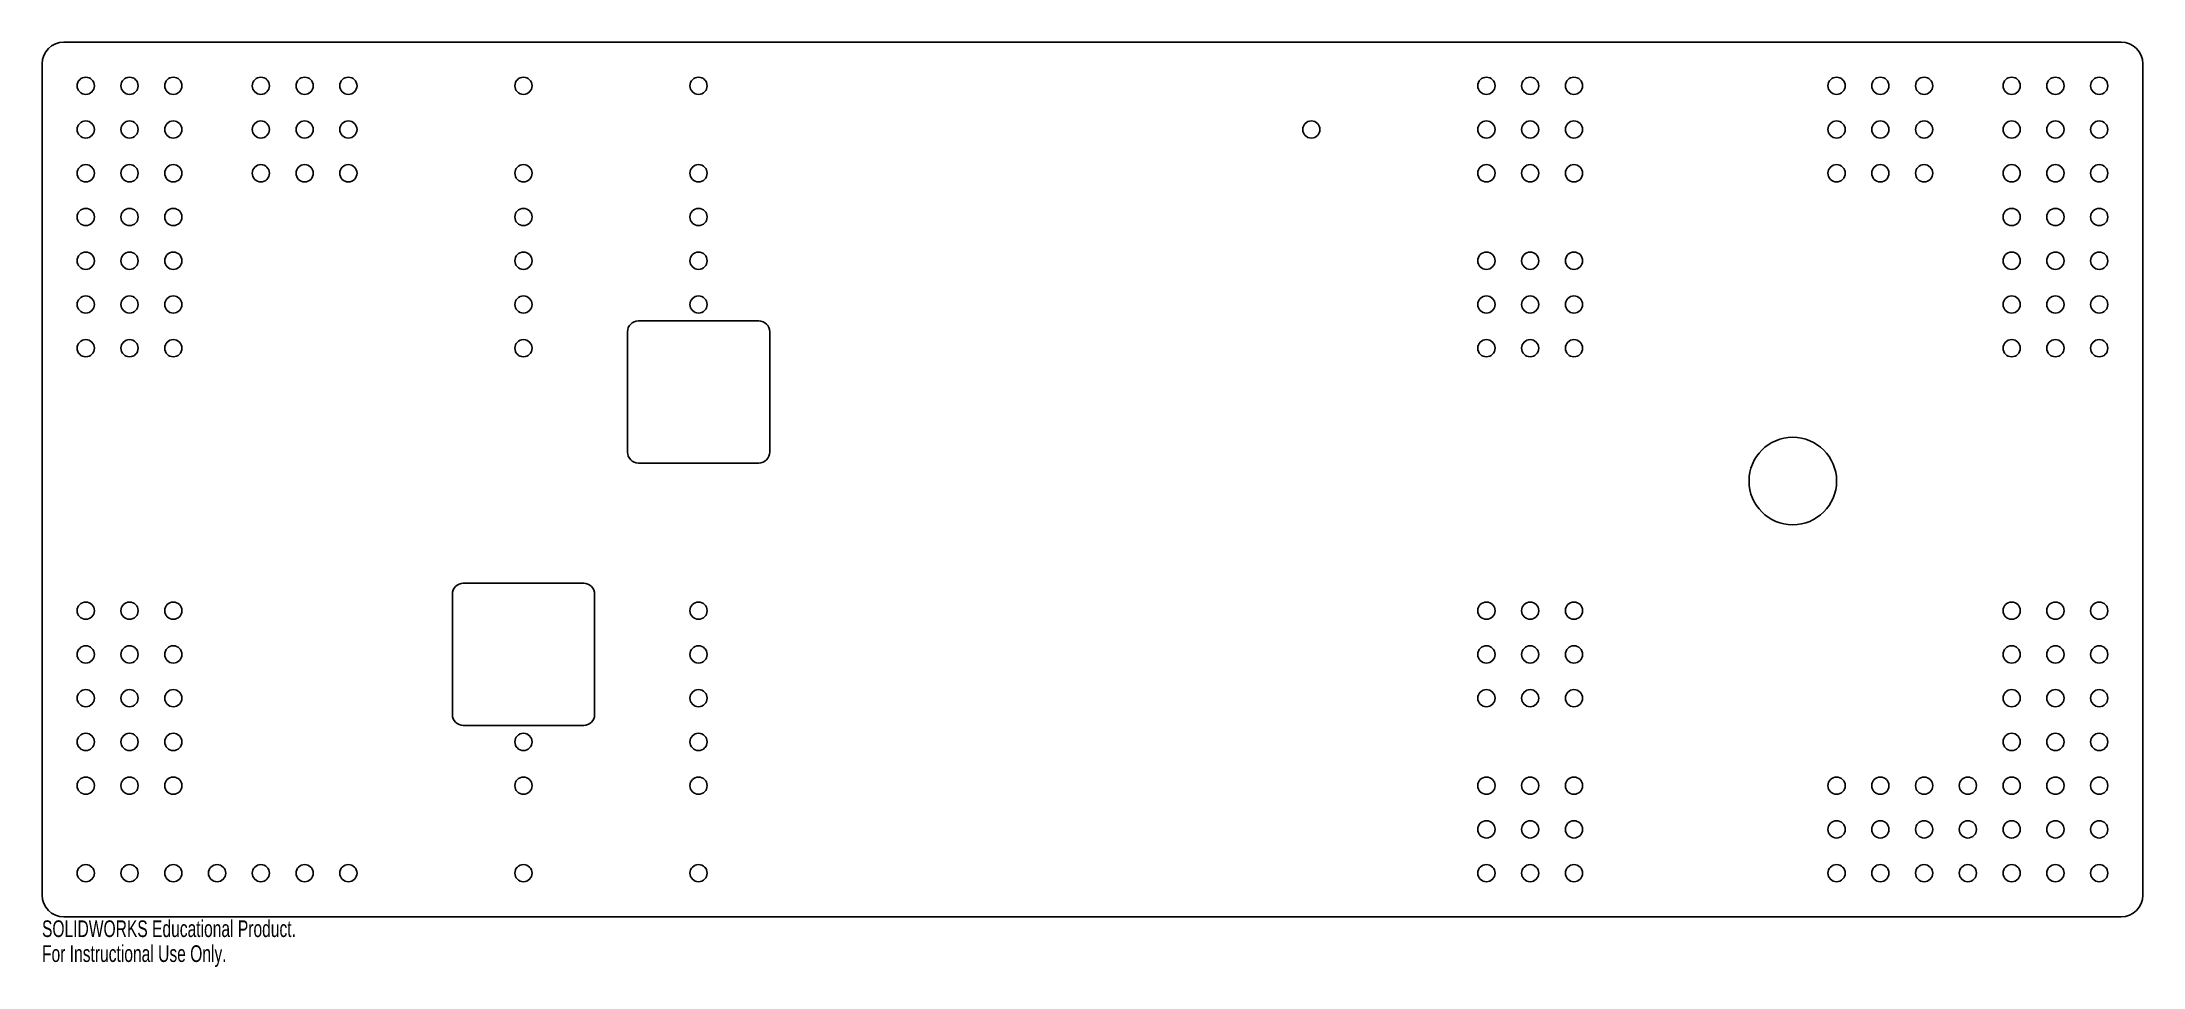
# Model space of a CAD drawing. Header units: inches. Extents: x -6.1 to 17.9, y -5.8 to 4.8.
import ezdxf

# ---------------------------------------------------------------- set-up
doc = ezdxf.new("R2010")
doc.units = ezdxf.units.IN
doc.header["$MEASUREMENT"] = 0
doc.styles.add('SLDTEXTSTYLE0', font='TXT', dxfattribs={"width": 0.7})

msp = doc.modelspace()

# ---------------------------------------------------------------- linework, layer by layer
at = {"color": 7, "linetype": 'Continuous', "lineweight": 25}
for p, q in [((17.635, 4.812), (-5.865, 4.812)), ((-6.115, 4.562), (-6.115, -4.938)), ((17.885, -4.938), (17.885, 4.562)), ((0.573, 0.125), (0.573, 1.5)), ((0.698, 1.625), (2.073, 1.625)), ((2.198, 1.5), (2.198, 0.125)), ((2.073, 0), (0.698, 0)), ((-1.302, -1.375), (0.073, -1.375)), ((-1.427, -2.875), (-1.427, -1.5)), ((0.198, -1.5), (0.198, -2.875)), ((0.073, -3), (-1.302, -3)), ((-5.865, -5.188), (17.635, -5.188))]:
    msp.add_line(p, q, dxfattribs=at)
for centre, radius in [((-5.615, 4.312), 0.0984), ((-5.115, 4.312), 0.0984), ((-4.615, 4.312), 0.0984), ((-3.615, 4.312), 0.0984), ((-3.115, 4.312), 0.0984), ((-2.615, 4.312), 0.0984), ((-0.615, 4.312), 0.0984), ((1.385, 4.312), 0.0984), ((10.385, 4.312), 0.0984), ((10.885, 4.312), 0.0984), ((11.385, 4.312), 0.0984), ((14.385, 4.312), 0.0984), ((14.885, 4.312), 0.0984), ((15.385, 4.312), 0.0984), ((16.385, 4.312), 0.0984), ((16.885, 4.312), 0.0984), ((17.385, 4.312), 0.0984), ((-5.615, 3.812), 0.0984), ((-5.115, 3.812), 0.0984), ((-4.615, 3.812), 0.0984), ((-3.615, 3.812), 0.0984), ((-3.115, 3.812), 0.0984), ((-2.615, 3.812), 0.0984), ((8.385, 3.812), 0.0984), ((10.385, 3.812), 0.0984), ((10.885, 3.812), 0.0984), ((11.385, 3.812), 0.0984), ((14.385, 3.812), 0.0984), ((14.885, 3.812), 0.0984), ((15.385, 3.812), 0.0984), ((16.385, 3.812), 0.0984), ((16.885, 3.812), 0.0984), ((17.385, 3.812), 0.0984), ((-5.615, 3.312), 0.0984), ((-5.115, 3.312), 0.0984), ((-4.615, 3.312), 0.0984), ((-3.615, 3.312), 0.0984), ((-3.115, 3.312), 0.0984), ((-2.615, 3.312), 0.0984), ((-0.615, 3.312), 0.0984), ((1.385, 3.312), 0.0984), ((10.385, 3.312), 0.0984), ((10.885, 3.312), 0.0984), ((11.385, 3.312), 0.0984), ((14.385, 3.312), 0.0984), ((14.885, 3.312), 0.0984), ((15.385, 3.312), 0.0984), ((16.385, 3.312), 0.0984), ((16.885, 3.312), 0.0984), ((17.385, 3.312), 0.0984), ((-5.615, 2.812), 0.0984), ((-5.115, 2.812), 0.0984), ((-4.615, 2.812), 0.0984), ((-0.615, 2.812), 0.0984), ((1.385, 2.812), 0.0984), ((16.385, 2.812), 0.0984), ((16.885, 2.812), 0.0984), ((17.385, 2.812), 0.0984), ((-5.615, 2.312), 0.0984), ((-5.115, 2.312), 0.0984), ((-4.615, 2.312), 0.0984), ((-0.615, 2.312), 0.0984), ((1.385, 2.312), 0.0984), ((10.385, 2.312), 0.0984), ((10.885, 2.312), 0.0984), ((11.385, 2.312), 0.0984), ((16.385, 2.312), 0.0984), ((16.885, 2.312), 0.0984), ((17.385, 2.312), 0.0984), ((-5.615, 1.812), 0.0984), ((-5.115, 1.812), 0.0984), ((-4.615, 1.812), 0.0984), ((-0.615, 1.812), 0.0984), ((1.385, 1.812), 0.0984), ((10.385, 1.812), 0.0984), ((10.885, 1.812), 0.0984), ((11.385, 1.812), 0.0984), ((16.385, 1.812), 0.0984), ((16.885, 1.812), 0.0984), ((17.385, 1.812), 0.0984), ((-5.615, 1.312), 0.0984), ((-5.115, 1.312), 0.0984), ((-4.615, 1.312), 0.0984), ((-0.615, 1.312), 0.0984), ((10.385, 1.312), 0.0984), ((10.885, 1.312), 0.0984), ((11.385, 1.312), 0.0984), ((16.385, 1.312), 0.0984), ((16.885, 1.312), 0.0984), ((17.385, 1.312), 0.0984), ((13.885, -0.206), 0.5), ((-5.615, -1.688), 0.0984), ((-5.115, -1.688), 0.0984), ((-4.615, -1.688), 0.0984), ((1.385, -1.688), 0.0984), ((10.385, -1.688), 0.0984), ((10.885, -1.688), 0.0984), ((11.385, -1.688), 0.0984), ((16.385, -1.688), 0.0984), ((16.885, -1.688), 0.0984), ((17.385, -1.688), 0.0984), ((-5.615, -2.188), 0.0984), ((-5.115, -2.188), 0.0984), ((-4.615, -2.188), 0.0984), ((1.385, -2.188), 0.0984), ((10.385, -2.188), 0.0984), ((10.885, -2.188), 0.0984), ((11.385, -2.188), 0.0984), ((16.385, -2.188), 0.0984), ((16.885, -2.188), 0.0984), ((17.385, -2.188), 0.0984), ((-5.615, -2.688), 0.0984), ((-5.115, -2.688), 0.0984), ((-4.615, -2.688), 0.0984), ((1.385, -2.688), 0.0984), ((10.385, -2.688), 0.0984), ((10.885, -2.688), 0.0984), ((11.385, -2.688), 0.0984), ((16.385, -2.688), 0.0984), ((16.885, -2.688), 0.0984), ((17.385, -2.688), 0.0984), ((-5.615, -3.188), 0.0984), ((-5.115, -3.188), 0.0984), ((-4.615, -3.188), 0.0984), ((-0.615, -3.188), 0.0984), ((1.385, -3.188), 0.0984), ((16.385, -3.188), 0.0984), ((16.885, -3.188), 0.0984), ((17.385, -3.188), 0.0984), ((-5.615, -3.688), 0.0984), ((-5.115, -3.688), 0.0984), ((-4.615, -3.688), 0.0984), ((-0.615, -3.688), 0.0984), ((1.385, -3.688), 0.0984), ((10.385, -3.688), 0.0984), ((10.885, -3.688), 0.0984), ((11.385, -3.688), 0.0984), ((14.385, -3.688), 0.0984), ((14.885, -3.688), 0.0984), ((15.385, -3.688), 0.0984), ((15.885, -3.688), 0.0984), ((16.385, -3.688), 0.0984), ((16.885, -3.688), 0.0984), ((17.385, -3.688), 0.0984), ((10.385, -4.188), 0.0984), ((10.885, -4.188), 0.0984), ((11.385, -4.188), 0.0984), ((14.385, -4.188), 0.0984), ((14.885, -4.188), 0.0984), ((15.385, -4.188), 0.0984), ((15.885, -4.188), 0.0984), ((16.385, -4.188), 0.0984), ((16.885, -4.188), 0.0984), ((17.385, -4.188), 0.0984), ((-5.615, -4.688), 0.0984), ((-5.115, -4.688), 0.0984), ((-4.615, -4.688), 0.0984), ((-4.115, -4.688), 0.0984), ((-3.615, -4.688), 0.0984), ((-3.115, -4.688), 0.0984), ((-2.615, -4.688), 0.0984), ((-0.615, -4.688), 0.0984), ((1.385, -4.688), 0.0984), ((10.385, -4.688), 0.0984), ((10.885, -4.688), 0.0984), ((11.385, -4.688), 0.0984), ((14.385, -4.688), 0.0984), ((14.885, -4.688), 0.0984), ((15.385, -4.688), 0.0984), ((15.885, -4.688), 0.0984), ((16.385, -4.688), 0.0984), ((16.885, -4.688), 0.0984), ((17.385, -4.688), 0.0984)]:
    msp.add_circle(centre, radius, dxfattribs=at)
for centre, radius, start, end in [((-5.865, 4.562), 0.25, 90, 180), ((17.635, 4.562), 0.25, 0, 90), ((0.698, 1.5), 0.125, 90, 180), ((2.073, 1.5), 0.125, 0, 90), ((0.698, 0.125), 0.125, 180, 270), ((2.073, 0.125), 0.125, 270, 0), ((-1.302, -1.5), 0.125, 90, 180), ((0.073, -1.5), 0.125, 0, 90), ((-1.302, -2.875), 0.125, 180, 270), ((0.073, -2.875), 0.125, 270, 0), ((-5.865, -4.938), 0.25, 180, 270), ((17.635, -4.938), 0.25, 270, 0)]:
    msp.add_arc(centre, radius, start, end, dxfattribs=at)

# ---------------------------------------------------------------- texts
at = {"color": 7, "linetype": 'Continuous', "char_height": 0.1903, "attachment_point": 1, "style": 'SLDTEXTSTYLE0'}
for s, insert in [('SOLIDWORKS Educational Product.', (-6.115, -5.228)), ('For Instructional Use Only.', (-6.115, -5.513))]:
    msp.add_mtext(s, dxfattribs=dict(at, insert=insert))

doc.saveas('drawing.dxf')
